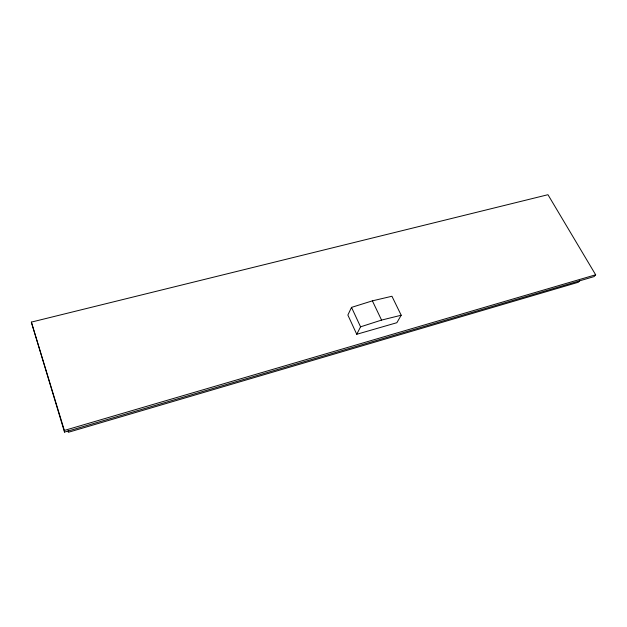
<?xml version="1.0" encoding="UTF-8"?>
<svg xmlns="http://www.w3.org/2000/svg" width="627" height="627" viewBox="0 0 627 627"><rect width="100%" height="100%" fill="white"/><g stroke="black" fill="none" stroke-linecap="round" stroke-linejoin="round"><path stroke-width="0.94" d="M351.52 307.387L347.867 315.044L356.747 334.277L396.867 322.709L401.194 315.24L391.938 296.257L372.383 300.85L351.52 307.387L360.564 326.832L356.747 334.277M579.607 280.786L578.329 282.26L68.327 432.293L68.186 430.388M595.65 274.791L594.051 276.601L64.503 432.097L31.35 322.113L547.967 194.707L595.65 274.791L64.362 430.443L64.503 432.097M360.564 326.832L381.561 320.083L401.194 315.24M372.383 300.85L381.561 320.083M31.35 322.113L64.362 430.443"/></g></svg>
